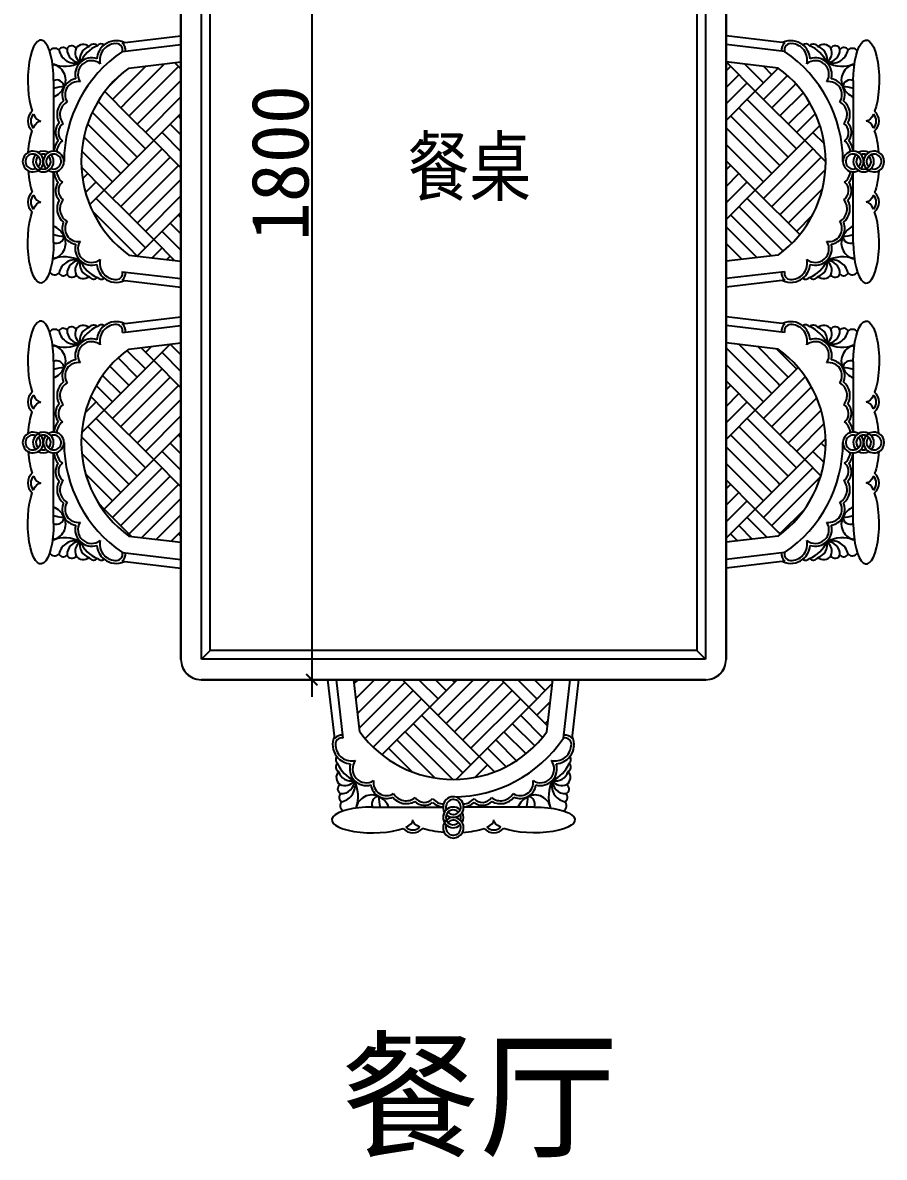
# Model space of a CAD drawing. Extents: x 13886 to 74789, y -750269 to -704302.
# Drawn here: x 58096 to 59598, y -738220 to -736243 of the extents above; entities that cross this region are included whole.
import ezdxf

# ---------------------------------------------------------------- set-up
doc = ezdxf.new("R2010")
doc.units = 0
doc.header["$LTSCALE"] = 10
doc.layers.get('0').update_dxf_attribs({"linetype": 'CONTINUOUS'})
doc.layers.get('DEFPOINTS').update_dxf_attribs({"linetype": 'CONTINUOUS'})
for name, color, linetype in [('__2', 30, 'CONTINUOUS'), ('___0', 250, 'CONTINUOUS'), ('___1', 7, 'CONTINUOUS'), ('____', 45, 'CONTINUOUS'), ('________IFF-FURN-DETAIL', 252, 'CONTINUOUS')]:
    doc.layers.add(name, color=color, linetype=linetype)
doc.styles.add('DIM', font='arial.ttf')
doc.styles.add('DIM_FONT', font='TXT.shx', dxfattribs={"width": 0.8})
doc.styles.get("Standard").update_dxf_attribs({"font": 'NSimSun.ttf'})
doc.dimstyles.get("Standard").update_dxf_attribs({"dimtxt": 0.18, "dimasz": 0.18, "dimexe": 0.18, "dimexo": 0.0625, "dimgap": 0.09, "dimtad": 0, "dimtih": 1, "dimtoh": 1, "dimdec": 4, "dimzin": 0, "dimtxsty": 'STANDARD', "dimcen": 0.09, "dimazin": 3, "dimtfac": 1, "dimtdec": 4, "dimtofl": 0, "dimtmove": 0, "dimatfit": 3, "dimtolj": 1, "dimtzin": 0})

# ---------------------------------------------------------------- blocks, each defined once
blk = doc.blocks.new('_ARCHTICK')
at = {"color": 0, "linetype": 'BYBLOCK', "const_width": 0.15}
blk.add_lwpolyline([(-0.5, -0.5), (0.5, 0.5)], dxfattribs=at)
blk = doc.blocks.new('*D1941')
at = {"layer": '___1', "color": 250, "ltscale": 60}
for p, q in [((58600, -735558.2), (58600, -737418.2)), ((58590, -735588.2), (58640, -735588.2)), ((58590, -737388.2), (58640, -737388.2))]:
    blk.add_line(p, q, dxfattribs=at)
at = {"layer": 'DEFPOINTS', "color": 0, "ltscale": 60}
for p in [(58550, -735588.2), (58550, -737388.2), (58600, -737388.2)]:
    blk.add_point(p, dxfattribs=at)
at = {"layer": '___1', "color": 250, "ltscale": 60, "xscale": 20, "yscale": 20, "zscale": 20}
for p, rotation in [((58600, -735588.2), 90), ((58600, -737388.2), 270)]:
    blk.add_blockref('_ARCHTICK', p, dxfattribs=dict(at, rotation=rotation))
at = {"layer": '___1', "color": 252, "ltscale": 60, "insert": (58545, -736488.2), "char_height": 100, "attachment_point": 5, "rotation": 90}
blk.add_mtext('\\A1;1800', dxfattribs=at)

msp = doc.modelspace()

# ---------------------------------------------------------------- hatches: boundary and pattern name
at = {"layer": '___0'}
h = msp.add_hatch(dxfattribs=at)
h.set_pattern_fill('AR-PARQ1', color=256, scale=0.4, angle=315, style=0, double=1)
h.set_pattern_definition([(45, (-505060.97, -1180346.78), (4e-14, 172.420918), [121.92, -121.92]), (45, (-505046.6, -1180361.15), (4e-14, 172.420918), [121.92, -121.92]), (45, (-505032.23, -1180375.52), (4e-14, 172.420918), [121.92, -121.92]), (45, (-505017.86, -1180389.89), (4e-14, 172.420918), [121.92, -121.92]), (45, (-505003.5, -1180404.25), (4e-14, 172.420918), [121.92, -121.92]), (45, (-504989.13, -1180418.62), (4e-14, 172.420918), [121.92, -121.92]), (45, (-504974.76, -1180432.99), (4e-14, 172.420918), [121.92, -121.92]), (315, (-504974.76, -1180260.57), (-4e-14, -172.420918), [121.92, -121.92]), (315, (-504960.39, -1180246.2), (-4e-14, -172.420918), [121.92, -121.92]), (315, (-504946.02, -1180231.83), (-4e-14, -172.420918), [121.92, -121.92]), (315, (-504931.65, -1180217.47), (-4e-14, -172.420918), [121.92, -121.92]), (315, (-504917.29, -1180203.1), (-4e-14, -172.420918), [121.92, -121.92]), (315, (-504902.92, -1180188.73), (-4e-14, -172.420918), [121.92, -121.92]), (315, (-504888.55, -1180174.36), (-4e-14, -172.420918), [121.92, -121.92])])
edge = h.paths.add_edge_path()
edge.add_line((58371.9, -736658.9), (58281, -736648.4))
edge.add_ellipse((58399.6, -736485.4), major_axis=(-142.5, -142.5), ratio=1, start_angle=-98.946, end_angle=8.946, ccw=False)
edge.add_line((58281, -736322.5), (58371.9, -736311.9))
edge.add_line((58371.9, -736311.9), (58371.9, -736658.9))
h = msp.add_hatch(dxfattribs=at)
h.set_pattern_fill('AR-PARQ1', color=256, scale=0.4, angle=315, style=0, double=1)
h.set_pattern_definition([(45, (-504960.97, -1180346.78), (4e-14, 172.420918), [121.92, -121.92]), (45, (-504946.6, -1180361.15), (4e-14, 172.420918), [121.92, -121.92]), (45, (-504932.23, -1180375.52), (4e-14, 172.420918), [121.92, -121.92]), (45, (-504917.86, -1180389.89), (4e-14, 172.420918), [121.92, -121.92]), (45, (-504903.5, -1180404.25), (4e-14, 172.420918), [121.92, -121.92]), (45, (-504889.13, -1180418.62), (4e-14, 172.420918), [121.92, -121.92]), (45, (-504874.76, -1180432.99), (4e-14, 172.420918), [121.92, -121.92]), (315, (-504874.76, -1180260.57), (-4e-14, -172.420918), [121.92, -121.92]), (315, (-504860.39, -1180246.2), (-4e-14, -172.420918), [121.92, -121.92]), (315, (-504846.02, -1180231.83), (-4e-14, -172.420918), [121.92, -121.92]), (315, (-504831.65, -1180217.47), (-4e-14, -172.420918), [121.92, -121.92]), (315, (-504817.29, -1180203.1), (-4e-14, -172.420918), [121.92, -121.92]), (315, (-504802.92, -1180188.73), (-4e-14, -172.420918), [121.92, -121.92]), (315, (-504788.55, -1180174.36), (-4e-14, -172.420918), [121.92, -121.92])])
edge = h.paths.add_edge_path()
edge.add_line((59321.9, -736658.9), (59412.8, -736648.4))
edge.add_ellipse((59294.2, -736485.4), major_axis=(142.5, -142.5), ratio=1, start_angle=351.054, end_angle=458.946)
edge.add_line((59412.8, -736322.5), (59321.9, -736311.9))
edge.add_line((59321.9, -736311.9), (59321.9, -736658.9))
h = msp.add_hatch(dxfattribs=at)
h.set_pattern_fill('AR-PARQ1', color=256, scale=0.4, angle=315, style=0, double=1)
h.set_pattern_definition([(45, (-505060.97, -1180212.85), (4e-14, 172.420918), [121.92, -121.92]), (45, (-505046.6, -1180227.22), (4e-14, 172.420918), [121.92, -121.92]), (45, (-505032.23, -1180241.58), (4e-14, 172.420918), [121.92, -121.92]), (45, (-505017.86, -1180255.95), (4e-14, 172.420918), [121.92, -121.92]), (45, (-505003.5, -1180270.32), (4e-14, 172.420918), [121.92, -121.92]), (45, (-504989.13, -1180284.69), (4e-14, 172.420918), [121.92, -121.92]), (45, (-504974.76, -1180299.06), (4e-14, 172.420918), [121.92, -121.92]), (315, (-504974.76, -1180126.64), (-4e-14, -172.420918), [121.92, -121.92]), (315, (-504960.39, -1180112.27), (-4e-14, -172.420918), [121.92, -121.92]), (315, (-504946.02, -1180097.9), (-4e-14, -172.420918), [121.92, -121.92]), (315, (-504931.65, -1180083.53), (-4e-14, -172.420918), [121.92, -121.92]), (315, (-504917.29, -1180069.16), (-4e-14, -172.420918), [121.92, -121.92]), (315, (-504902.92, -1180054.8), (-4e-14, -172.420918), [121.92, -121.92]), (315, (-504888.55, -1180040.43), (-4e-14, -172.420918), [121.92, -121.92])])
edge = h.paths.add_edge_path()
edge.add_line((58371.9, -736801.5), (58281, -736812.1))
edge.add_ellipse((58399.6, -736975), major_axis=(-142.5, 142.5), ratio=1, start_angle=351.054, end_angle=458.946)
edge.add_line((58281, -737137.9), (58371.9, -737148.5))
edge.add_line((58371.9, -737148.5), (58371.9, -736801.5))
h = msp.add_hatch(dxfattribs=at)
h.set_pattern_fill('AR-PARQ1', color=256, scale=0.4, angle=315, style=0, double=1)
h.set_pattern_definition([(45, (-504960.97, -1180212.85), (4e-14, 172.420918), [121.92, -121.92]), (45, (-504946.6, -1180227.22), (4e-14, 172.420918), [121.92, -121.92]), (45, (-504932.23, -1180241.58), (4e-14, 172.420918), [121.92, -121.92]), (45, (-504917.86, -1180255.95), (4e-14, 172.420918), [121.92, -121.92]), (45, (-504903.5, -1180270.32), (4e-14, 172.420918), [121.92, -121.92]), (45, (-504889.13, -1180284.69), (4e-14, 172.420918), [121.92, -121.92]), (45, (-504874.76, -1180299.06), (4e-14, 172.420918), [121.92, -121.92]), (315, (-504874.76, -1180126.64), (-4e-14, -172.420918), [121.92, -121.92]), (315, (-504860.39, -1180112.27), (-4e-14, -172.420918), [121.92, -121.92]), (315, (-504846.02, -1180097.9), (-4e-14, -172.420918), [121.92, -121.92]), (315, (-504831.65, -1180083.53), (-4e-14, -172.420918), [121.92, -121.92]), (315, (-504817.29, -1180069.16), (-4e-14, -172.420918), [121.92, -121.92]), (315, (-504802.92, -1180054.8), (-4e-14, -172.420918), [121.92, -121.92]), (315, (-504788.55, -1180040.43), (-4e-14, -172.420918), [121.92, -121.92])])
edge = h.paths.add_edge_path()
edge.add_line((59321.9, -736801.5), (59412.8, -736812.1))
edge.add_ellipse((59294.2, -736975), major_axis=(142.5, 142.5), ratio=1, start_angle=-98.946, end_angle=8.946, ccw=False)
edge.add_line((59412.8, -737137.9), (59321.9, -737148.5))
edge.add_line((59321.9, -737148.5), (59321.9, -736801.5))
h = msp.add_hatch(dxfattribs=at)
h.set_pattern_fill('AR-PARQ1', color=256, scale=0.4, angle=315, style=0, double=1)
h.set_pattern_definition([(45, (-505010.97, -1180212.85), (4e-14, 172.420918), [121.92, -121.92]), (45, (-504996.6, -1180227.22), (4e-14, 172.420918), [121.92, -121.92]), (45, (-504982.23, -1180241.58), (4e-14, 172.420918), [121.92, -121.92]), (45, (-504967.86, -1180255.95), (4e-14, 172.420918), [121.92, -121.92]), (45, (-504953.5, -1180270.32), (4e-14, 172.420918), [121.92, -121.92]), (45, (-504939.13, -1180284.69), (4e-14, 172.420918), [121.92, -121.92]), (45, (-504924.76, -1180299.06), (4e-14, 172.420918), [121.92, -121.92]), (315, (-504924.76, -1180126.64), (-4e-14, -172.420918), [121.92, -121.92]), (315, (-504910.39, -1180112.27), (-4e-14, -172.420918), [121.92, -121.92]), (315, (-504896.02, -1180097.9), (-4e-14, -172.420918), [121.92, -121.92]), (315, (-504881.65, -1180083.53), (-4e-14, -172.420918), [121.92, -121.92]), (315, (-504867.29, -1180069.16), (-4e-14, -172.420918), [121.92, -121.92]), (315, (-504852.92, -1180054.8), (-4e-14, -172.420918), [121.92, -121.92]), (315, (-504838.55, -1180040.43), (-4e-14, -172.420918), [121.92, -121.92])])
edge = h.paths.add_edge_path()
edge.add_line((58673.1, -737388.2), (58683.7, -737479.2))
edge.add_ellipse((58846.6, -737360.6), major_axis=(-142.5, 142.5), ratio=1, start_angle=81.054, end_angle=188.946)
edge.add_line((59009.6, -737479.2), (59020.1, -737388.2))
edge.add_line((59020.1, -737388.2), (58673.1, -737388.2))

# ---------------------------------------------------------------- linework, layer by layer
for p, q in [((58407.9, -737352.2), (58407.9, -735624.2)), ((59285.9, -735624.2), (59285.9, -737352.2)), ((58422.9, -737337.2), (58422.9, -735639.2)), ((59270.9, -735639.2), (59270.9, -737337.2)), ((58270, -736293.6), (58371.9, -736281.7)), ((59423.8, -736293.6), (59321.9, -736281.7)), ((58270, -736677.3), (58371.9, -736689.1)), ((59423.8, -736677.3), (59321.9, -736689.1)), ((58270, -736783.1), (58371.9, -736771.3)), ((59423.8, -736783.1), (59321.9, -736771.3)), ((58270, -737166.8), (58371.9, -737178.7)), ((59423.8, -737166.8), (59321.9, -737178.7)), ((58422.9, -737337.2), (58407.9, -737352.2)), ((59270.9, -737337.2), (58422.9, -737337.2)), ((59270.9, -737337.2), (59285.9, -737352.2)), ((59285.9, -737352.2), (58407.9, -737352.2)), ((58654.8, -737490.2), (58642.9, -737388.2)), ((59038.5, -737490.2), (59050.3, -737388.2))]:
    msp.add_line(p, q, dxfattribs=at)
for centre, radius, start, end in [((58258.9, -736308.4), 28.5, 94.534, 193.2488), ((58259, -736291.1), 16.3, 100.9037, 102.1327), ((58259, -736291.1), 11.3, 346.9997, 102.1327), ((58259, -736291.1), 16.3, 353.1756, 50.2175), ((59434.8, -736291.1), 16.3, 129.7825, 186.8244), ((59434.8, -736291.1), 11.3, 77.8673, 193.0003), ((59434.9, -736308.4), 28.5, 346.7512, 85.466), ((59434.8, -736291.1), 16.3, 77.8673, 79.0963), ((58187.6, -736285.2), 28.9, 192.2314, 287.87), ((58399.6, -736485.4), 231.5, 124.0418, 180), ((58196.3, -736290.1), 22.9, 179.0526, 269.7124), ((58208, -736295.8), 20.5, 157.1223, 235.7267), ((58217.8, -736306.7), 22.2, 105.2459, 195.9332), ((58247.8, -736335.4), 56.1, 112.6143, 156.2352), ((58258.9, -736308.4), 33.5, 128.4102, 176.3156), ((59294.2, -736485.4), 231.5, 0, 55.9582), ((59434.9, -736308.4), 33.5, 3.6844, 51.5898), ((59446, -736335.4), 56.1, 23.7648, 67.3857), ((59476, -736306.7), 22.2, 344.0668, 74.7541), ((59485.8, -736295.8), 20.5, 304.2733, 22.8777), ((59506.2, -736285.2), 28.9, 252.13, 347.7686), ((59497.5, -736290.1), 22.9, 270.2876, 0.9474), ((58168.7, -736257.7), 61.7, 250.531, 296.7225), ((58142.9, -736343.4), 28.1, 334.9528, 79.2284), ((58216.3, -736333.6), 28.9, 71.5522, 195.6522), ((58216.3, -736333.6), 23.9, 51.5905, 212.4274), ((59477.4, -736333.6), 23.9, 327.5726, 128.4095), ((59477.4, -736333.6), 28.9, 344.3478, 108.4478), ((59525.1, -736257.7), 61.7, 243.2775, 289.469), ((59550.9, -736343.4), 28.1, 100.7716, 205.0472), ((58155.2, -736356.4), 13.2, 4.5962, 113.1786), ((58169.1, -736421.2), 65.9, 90.6297, 106.7798), ((58134.1, -736338.3), 38.2, 294.5931, 333.5094), ((58192.5, -736368.9), 27.7, 98.2812, 203.1613), ((58192.5, -736368.9), 22.7, 80.7561, 213.3024), ((59501.2, -736368.9), 22.7, 326.6976, 99.2439), ((59501.2, -736368.9), 27.7, 336.8387, 81.7188), ((59538.5, -736356.4), 13.2, 66.8214, 175.4038), ((59524.7, -736421.2), 65.9, 73.2202, 89.3703), ((59559.6, -736338.3), 38.2, 206.4906, 245.4069), ((58186.1, -736403.2), 30.2, 129.1753, 209.5058), ((58186.1, -736403.2), 25.2, 119.94, 218.7799), ((59507.7, -736403.2), 25.2, 321.2201, 60.06), ((59507.7, -736403.2), 30.2, 330.4942, 50.8247), ((58127.5, -736414.9), 17.5, 136.1134, 223.8866), ((58177.1, -736434.6), 23.9, 136.1504, 217.2288), ((59516.7, -736434.6), 23.9, 322.7712, 43.8496), ((59566.2, -736414.9), 17.5, 316.1134, 43.8866), ((58177.1, -736434.6), 18.9, 124.1051, 230.941), ((59516.7, -736434.6), 18.9, 309.059, 55.8949), ((58179.8, -736468.6), 29.2, 138.0642, 177.7099), ((58179.8, -736468.6), 24.2, 127.1229, 179.2618), ((59514, -736468.6), 24.2, 0.7382, 52.8771), ((59514, -736468.6), 29.2, 2.2901, 41.9358), ((58114, -736485.4), 13, 313.8131, 291.1684), ((58114, -736485.4), 18, 242.1063, 117.8937), ((58132, -736485.4), 18, 137.6631, 42.3369), ((58132, -736485.4), 13, 133.8131, 46.1869), ((58132, -736485.4), 18, 60, 120), ((58132, -736485.4), 13, 68.8316, 111.1684), ((58150, -736485.4), 18, 240, 222.3369), ((58150, -736485.4), 13, 248.8316, 226.1869), ((59543.7, -736485.4), 18, 317.6631, 300), ((59543.7, -736485.4), 13, 313.8131, 291.1684), ((59561.7, -736485.4), 18, 137.6631, 42.3369), ((59561.7, -736485.4), 13, 133.8131, 46.1869), ((59561.7, -736485.4), 18, 60, 120), ((59561.7, -736485.4), 13, 68.8316, 111.1684), ((59579.7, -736485.4), 18, 62.1063, 297.8937), ((59579.7, -736485.4), 13, 248.8316, 226.1869), ((58132, -736485.4), 13, 248.8316, 291.1684), ((59561.7, -736485.4), 13, 248.8316, 291.1684), ((58132, -736485.4), 18, 240, 300), ((58179.8, -736502.3), 29.2, 182.2901, 221.9358), ((58179.8, -736502.3), 24.2, 180.7382, 232.8771), ((59514, -736502.3), 24.2, 307.1229, 359.2618), ((59514, -736502.3), 29.2, 318.0642, 357.7099), ((59561.7, -736485.4), 18, 240, 300), ((58177.1, -736536.2), 23.9, 142.7712, 223.8496), ((58177.1, -736536.2), 18.9, 129.059, 235.8949), ((59516.7, -736536.2), 18.9, 304.1051, 50.941), ((59516.7, -736536.2), 23.9, 316.1504, 37.2288), ((58127.5, -736556), 17.5, 136.1134, 223.8866), ((58186.1, -736567.7), 30.2, 150.4942, 230.8247), ((58186.1, -736567.7), 25.2, 141.2201, 240.06), ((59507.7, -736567.7), 25.2, 299.94, 38.7799), ((59507.7, -736567.7), 30.2, 309.1753, 29.5058), ((59566.2, -736556), 17.5, 316.1134, 43.8866), ((58192.5, -736602), 27.7, 156.8387, 261.7188), ((58192.5, -736602), 22.7, 146.6976, 279.2439), ((59501.2, -736602), 22.7, 260.7561, 33.3024), ((59501.2, -736602), 27.7, 278.2812, 23.1613), ((58142.9, -736627.5), 28.1, 280.7716, 25.0472), ((58134.1, -736632.6), 38.2, 26.4906, 65.4069), ((58169.1, -736549.7), 65.9, 253.2202, 269.3703), ((58155.2, -736614.5), 13.2, 246.8214, 355.4038), ((59550.9, -736627.5), 28.1, 154.9528, 259.2284), ((59559.6, -736632.6), 38.2, 114.5931, 153.5094), ((59524.7, -736549.7), 65.9, 270.6297, 286.7798), ((59538.5, -736614.5), 13.2, 184.5962, 293.1786), ((58216.3, -736637.2), 28.9, 164.3478, 288.4478), ((58216.3, -736637.2), 23.9, 147.5726, 308.4095), ((59477.4, -736637.2), 23.9, 231.5905, 32.4274), ((59477.4, -736637.2), 28.9, 251.5522, 15.6522), ((58168.7, -736713.2), 61.7, 63.2775, 109.469), ((59525.1, -736713.2), 61.7, 70.531, 116.7225), ((58187.6, -736685.6), 28.9, 72.13, 167.7686), ((58196.3, -736680.8), 22.9, 90.2876, 180.9474), ((58208, -736675), 20.5, 124.2733, 202.8777), ((58217.8, -736664.2), 22.2, 164.0668, 254.7541), ((58247.8, -736635.5), 56.1, 203.7648, 247.3857), ((58258.9, -736662.4), 33.5, 183.6844, 231.5898), ((58258.9, -736662.4), 28.5, 166.7512, 265.466), ((59434.9, -736662.4), 28.5, 274.534, 13.2488), ((59434.9, -736662.4), 33.5, 308.4102, 356.3156), ((59446, -736635.5), 56.1, 292.6143, 336.2352), ((59476, -736664.2), 22.2, 285.2459, 15.9332), ((59506.2, -736685.6), 28.9, 12.2314, 107.87), ((59485.8, -736675), 20.5, 337.1223, 55.7267), ((59497.5, -736680.8), 22.9, 359.0526, 89.7124), ((58259, -736679.8), 11.3, 257.8673, 13.0003), ((58259, -736679.8), 16.3, 309.7825, 6.8244), ((59434.8, -736679.8), 16.3, 173.1756, 230.2175), ((59434.8, -736679.8), 11.3, 166.9997, 282.1327), ((58259, -736679.8), 16.3, 257.8673, 259.0963), ((59434.8, -736679.8), 16.3, 280.9037, 282.1327), ((58247.8, -736824.9), 56.1, 112.6143, 156.2352), ((58258.9, -736798), 33.5, 128.4102, 176.3156), ((58258.9, -736798), 28.5, 94.534, 193.2488), ((58259, -736780.6), 16.3, 100.9037, 102.1327), ((58259, -736780.6), 11.3, 346.9997, 102.1327), ((58259, -736780.6), 16.3, 353.1756, 50.2175), ((59434.8, -736780.6), 16.3, 129.7825, 186.8244), ((59434.8, -736780.6), 11.3, 77.8673, 193.0003), ((59434.9, -736798), 28.5, 346.7512, 85.466), ((59434.8, -736780.6), 16.3, 77.8673, 79.0963), ((59434.9, -736798), 33.5, 3.6844, 51.5898), ((59446, -736824.9), 56.1, 23.7648, 67.3857), ((58187.6, -736774.8), 28.9, 192.2314, 287.87), ((58196.3, -736779.7), 22.9, 179.0526, 269.7124), ((58208, -736785.4), 20.5, 157.1223, 235.7267), ((58217.8, -736796.2), 22.2, 105.2459, 195.9332), ((59476, -736796.2), 22.2, 344.0668, 74.7541), ((59485.8, -736785.4), 20.5, 304.2733, 22.8777), ((59506.2, -736774.8), 28.9, 252.13, 347.7686), ((59497.5, -736779.7), 22.9, 270.2876, 0.9474), ((58168.7, -736747.2), 61.7, 250.531, 296.7225), ((58142.9, -736833), 28.1, 334.9528, 79.2284), ((58216.3, -736823.2), 28.9, 71.5522, 195.6522), ((58216.3, -736823.2), 23.9, 51.5905, 212.4274), ((59477.4, -736823.2), 23.9, 327.5726, 128.4095), ((59477.4, -736823.2), 28.9, 344.3478, 108.4478), ((59525.1, -736747.2), 61.7, 243.2775, 289.469), ((59550.9, -736833), 28.1, 100.7716, 205.0472), ((58155.2, -736845.9), 13.2, 4.5962, 113.1786), ((58192.5, -736858.4), 27.7, 98.2812, 203.1613), ((59501.2, -736858.4), 27.7, 336.8387, 81.7188), ((59538.5, -736845.9), 13.2, 66.8214, 175.4038), ((58169.1, -736910.7), 65.9, 90.6297, 106.7798), ((58134.1, -736827.8), 38.2, 294.5931, 333.5094), ((58192.5, -736858.4), 22.7, 80.7561, 213.3024), ((59501.2, -736858.4), 22.7, 326.6976, 99.2439), ((59524.7, -736910.7), 65.9, 73.2202, 89.3703), ((59559.6, -736827.8), 38.2, 206.4906, 245.4069), ((58186.1, -736892.8), 30.2, 129.1753, 209.5058), ((58186.1, -736892.8), 25.2, 119.94, 218.7799), ((59507.7, -736892.8), 25.2, 321.2201, 60.06), ((59507.7, -736892.8), 30.2, 330.4942, 50.8247), ((58127.5, -736904.4), 17.5, 136.1134, 223.8866), ((59566.2, -736904.4), 17.5, 316.1134, 43.8866), ((58177.1, -736924.2), 23.9, 136.1504, 217.2288), ((58177.1, -736924.2), 18.9, 124.1051, 230.941), ((59516.7, -736924.2), 18.9, 309.059, 55.8949), ((59516.7, -736924.2), 23.9, 322.7712, 43.8496), ((58179.8, -736958.2), 29.2, 138.0642, 177.7099), ((58179.8, -736958.2), 24.2, 127.1229, 179.2618), ((59514, -736958.2), 24.2, 0.7382, 52.8771), ((59514, -736958.2), 29.2, 2.2901, 41.9358), ((58114, -736975), 13, 68.8316, 46.1869), ((58114, -736975), 18, 242.1063, 117.8937), ((58132, -736975), 18, 317.6631, 222.3369), ((58132, -736975), 13, 313.8131, 226.1869), ((58132, -736975), 18, 60, 120), ((58132, -736975), 13, 68.8316, 111.1684), ((58150, -736975), 18, 137.6631, 120), ((58150, -736975), 13, 133.8131, 111.1684), ((59543.7, -736975), 18, 60, 42.3369), ((59543.7, -736975), 13, 68.8316, 46.1869), ((59561.7, -736975), 18, 317.6631, 222.3369), ((59561.7, -736975), 13, 313.8131, 226.1869), ((59561.7, -736975), 18, 60, 120), ((59561.7, -736975), 13, 68.8316, 111.1684), ((59579.7, -736975), 18, 62.1063, 297.8937), ((59579.7, -736975), 13, 133.8131, 111.1684), ((58132, -736975), 18, 240, 300), ((58132, -736975), 13, 248.8316, 291.1684), ((58399.6, -736975), 231.5, 180, 235.9582), ((59294.2, -736975), 231.5, 304.0418, 0), ((59561.7, -736975), 18, 240, 300), ((59561.7, -736975), 13, 248.8316, 291.1684), ((58179.8, -736991.8), 29.2, 182.2901, 221.9358), ((58177.1, -737025.8), 23.9, 142.7712, 223.8496), ((58179.8, -736991.8), 24.2, 180.7382, 232.8771), ((58177.1, -737025.8), 18.9, 129.059, 235.8949), ((59516.7, -737025.8), 18.9, 304.1051, 50.941), ((59514, -736991.8), 24.2, 307.1229, 359.2618), ((59516.7, -737025.8), 23.9, 316.1504, 37.2288), ((59514, -736991.8), 29.2, 318.0642, 357.7099), ((58127.5, -737045.6), 17.5, 136.1134, 223.8866), ((58186.1, -737057.2), 30.2, 150.4942, 230.8247), ((58186.1, -737057.2), 25.2, 141.2201, 240.06), ((59507.7, -737057.2), 25.2, 299.94, 38.7799), ((59507.7, -737057.2), 30.2, 309.1753, 29.5058), ((59566.2, -737045.6), 17.5, 316.1134, 43.8866), ((58134.1, -737122.1), 38.2, 26.4906, 65.4069), ((58192.5, -737091.5), 27.7, 156.8387, 261.7188), ((58192.5, -737091.5), 22.7, 146.6976, 279.2439), ((59501.2, -737091.5), 22.7, 260.7561, 33.3024), ((59501.2, -737091.5), 27.7, 278.2812, 23.1613), ((59559.6, -737122.1), 38.2, 114.5931, 153.5094), ((58142.9, -737117), 28.1, 280.7716, 25.0472), ((58169.1, -737039.2), 65.9, 253.2202, 269.3703), ((58155.2, -737104.1), 13.2, 246.8214, 355.4038), ((59550.9, -737117), 28.1, 154.9528, 259.2284), ((59524.7, -737039.2), 65.9, 270.6297, 286.7798), ((59538.5, -737104.1), 13.2, 184.5962, 293.1786), ((58216.3, -737126.8), 28.9, 164.3478, 288.4478), ((58216.3, -737126.8), 23.9, 147.5726, 308.4095), ((59477.4, -737126.8), 23.9, 231.5905, 32.4274), ((59477.4, -737126.8), 28.9, 251.5522, 15.6522), ((58168.7, -737202.8), 61.7, 63.2775, 109.469), ((58187.6, -737175.2), 28.9, 72.13, 167.7686), ((58196.3, -737170.3), 22.9, 90.2876, 180.9474), ((58208, -737164.6), 20.5, 124.2733, 202.8777), ((58217.8, -737153.8), 22.2, 164.0668, 254.7541), ((58247.8, -737125.1), 56.1, 203.7648, 247.3857), ((58258.9, -737152), 28.5, 166.7512, 265.466), ((59434.9, -737152), 28.5, 274.534, 13.2488), ((59446, -737125.1), 56.1, 292.6143, 336.2352), ((59476, -737153.8), 22.2, 285.2459, 15.9332), ((59525.1, -737202.8), 61.7, 70.531, 116.7225), ((59506.2, -737175.2), 28.9, 12.2314, 107.87), ((59485.8, -737164.6), 20.5, 337.1223, 55.7267), ((59497.5, -737170.3), 22.9, 359.0526, 89.7124), ((58258.9, -737152), 33.5, 183.6844, 231.5898), ((58259, -737169.4), 11.3, 257.8673, 13.0003), ((58259, -737169.4), 16.3, 309.7825, 6.8244), ((59434.8, -737169.4), 16.3, 173.1756, 230.2175), ((59434.8, -737169.4), 11.3, 166.9997, 282.1327), ((59434.9, -737152), 33.5, 308.4102, 356.3156), ((58259, -737169.4), 16.3, 257.8673, 259.0963), ((59434.8, -737169.4), 16.3, 280.9037, 282.1327), ((58652.3, -737501.1), 16.3, 83.1756, 140.2175), ((59041, -737501.1), 16.3, 39.7825, 96.8244), ((58652.3, -737501.1), 16.3, 190.9037, 192.1327), ((58652.3, -737501.1), 11.3, 76.9997, 192.1327), ((58669.6, -737501.3), 28.5, 184.534, 283.2488), ((58846.6, -737360.6), 231.5, 270, 325.9582), ((59023.6, -737501.3), 28.5, 256.7512, 355.466), ((59041, -737501.1), 11.3, 347.8673, 103.0003), ((59041, -737501.1), 16.3, 347.8673, 349.0963), ((58669.6, -737501.3), 33.5, 218.4102, 266.3156), ((59023.6, -737501.3), 33.5, 273.6844, 321.5898), ((58696.6, -737512.4), 56.1, 202.6143, 246.2352), ((58694.9, -737543.8), 28.9, 161.5522, 285.6522), ((58694.9, -737543.8), 23.9, 141.5905, 302.4274), ((58998.4, -737543.8), 23.9, 237.5726, 38.4095), ((58998.4, -737543.8), 28.9, 254.3478, 18.4478), ((58996.7, -737512.4), 56.1, 293.7648, 337.3857), ((58667.9, -737542.3), 22.2, 195.2459, 285.9332), ((58657, -737552.2), 20.5, 247.1223, 325.7267), ((58651.3, -737563.9), 22.9, 269.0526, 359.7124), ((58646.4, -737572.6), 28.9, 282.2314, 17.87), ((58618.9, -737591.4), 61.7, 340.531, 26.7225), ((58730.1, -737567.6), 22.7, 170.7561, 303.3024), ((58963.2, -737567.6), 22.7, 236.6976, 9.2439), ((59074.4, -737591.4), 61.7, 153.2775, 199.469), ((59046.9, -737572.6), 28.9, 162.13, 257.7686), ((59042, -737563.9), 22.9, 180.2876, 270.9474), ((59025.4, -737542.3), 22.2, 254.0668, 344.7541), ((59036.2, -737552.2), 20.5, 214.2733, 292.8777), ((58730.1, -737567.6), 27.7, 188.2812, 293.1613), ((58963.2, -737567.6), 27.7, 246.8387, 351.7188), ((58704.6, -737617.2), 28.1, 64.9528, 169.2284), ((58717.6, -737604.9), 13.2, 94.5962, 203.1786), ((58782.4, -737591.1), 65.9, 180.6297, 196.7798), ((58699.5, -737626), 38.2, 24.5931, 63.5094), ((58764.4, -737574), 30.2, 219.1753, 299.5058), ((58764.4, -737574), 25.2, 209.94, 308.7799), ((58795.8, -737583.1), 23.9, 226.1504, 307.2288), ((58795.8, -737583.1), 18.9, 214.1051, 320.941), ((58829.8, -737580.4), 29.2, 228.0642, 267.7099), ((58829.8, -737580.4), 24.2, 217.1229, 269.2618), ((58846.6, -737610.1), 18, 227.6631, 210), ((58846.6, -737610.1), 13, 223.8131, 201.1684), ((58863.5, -737580.4), 24.2, 270.7382, 322.8771), ((58863.5, -737580.4), 29.2, 272.2901, 311.9358), ((58897.5, -737583.1), 18.9, 219.059, 325.8949), ((58897.5, -737583.1), 23.9, 232.7712, 313.8496), ((58928.9, -737574), 25.2, 231.2201, 330.06), ((58928.9, -737574), 30.2, 240.4942, 320.8247), ((58993.8, -737626), 38.2, 116.4906, 155.4069), ((58910.9, -737591.1), 65.9, 343.2202, 359.3703), ((58988.7, -737617.2), 28.1, 10.7716, 115.0472), ((58975.7, -737604.9), 13.2, 336.8214, 85.4038), ((58846.6, -737628.1), 18, 47.6631, 312.3369), ((58846.6, -737628.1), 18, 150, 210), ((58846.6, -737628.1), 13, 43.8131, 316.1869), ((58846.6, -737628.1), 13, 158.8316, 201.1684), ((58846.6, -737628.1), 13, 338.8316, 21.1684), ((58846.6, -737628.1), 18, 330, 30), ((58846.6, -737646.1), 18, 332.1063, 207.8937), ((58846.6, -737646.1), 13, 158.8316, 136.1869), ((58776.1, -737632.6), 17.5, 226.1134, 313.8866), ((58917.2, -737632.6), 17.5, 226.1134, 313.8866)]:
    msp.add_arc(centre, radius, start, end, dxfattribs=at)
for centre, major_axis, start_param, end_param in [((58127.5, -736344.3), (0, 70.6), 2.546536, 3.141593), ((59566.2, -736485.4), (0, 70.6), -0.595057, -0.000001), ((58127.5, -736485.4), (0, 70.6), 2.546536, 3.141592), ((59566.2, -736626.6), (0, 70.6), -0.595057, 0), ((58127.5, -736833.8), (0, 70.6), 2.546536, 3.141593), ((59566.2, -736975), (0, 70.6), -0.595057, -0.000001), ((58127.5, -736975), (0, 70.6), 2.546536, 3.141592), ((59566.2, -737116.1), (0, 70.6), -0.595057, 0), ((58705.5, -737632.6), (-70.6, 0), 2.546536, 3.141593), ((58846.6, -737632.6), (70.6, 0), -0.595057, -0.000001)]:
    msp.add_ellipse(centre, major_axis=major_axis, ratio=0.318785, start_param=start_param, end_param=end_param, dxfattribs=at)
at = {"layer": '___0', "extrusion": (0, 0, -1)}
for centre, major_axis, start_param, end_param in [((58127.5, -736485.4), (0, 70.6), -0.595057, -0.000001), ((59566.2, -736344.3), (0, 70.6), 2.546536, 3.141593), ((58127.5, -736626.6), (0, 70.6), -0.595057, 0), ((59566.2, -736485.4), (0, 70.6), 2.546536, 3.141592), ((59566.2, -736833.8), (0, 70.6), 2.546536, 3.141593), ((58127.5, -736975), (0, 70.6), -0.595057, -0.000001), ((58127.5, -737116.1), (0, 70.6), -0.595057, 0), ((59566.2, -736975), (0, 70.6), 2.546536, 3.141592), ((58846.6, -737632.6), (-70.6, 0), -0.595057, -0.000001), ((58987.8, -737632.6), (-70.6, 0), -0.595057, 0)]:
    msp.add_ellipse(centre, major_axis=major_axis, ratio=0.318785, start_param=start_param, end_param=end_param, dxfattribs=at)
at = {"layer": '____', "ltscale": 60}
for p, q in [((58371.9, -737353.2), (58371.9, -735623.2)), ((59321.9, -735623.2), (59321.9, -737353.2)), ((58269.4, -736278.6), (58371.9, -736266.6)), ((59424.4, -736278.6), (59321.9, -736266.6)), ((58281, -736322.5), (58371.9, -736311.9)), ((59412.8, -736322.5), (59321.9, -736311.9)), ((58150, -736344.3), (58150, -736467.4)), ((59543.7, -736344.3), (59543.7, -736467.4)), ((58150, -736626.6), (58150, -736503.4)), ((59543.7, -736626.6), (59543.7, -736503.4)), ((58281, -736648.4), (58371.9, -736658.9)), ((59412.8, -736648.4), (59321.9, -736658.9)), ((58269.4, -736692.3), (58371.9, -736704.2)), ((59424.4, -736692.3), (59321.9, -736704.2)), ((58269.4, -736768.1), (58371.9, -736756.2)), ((59424.4, -736768.1), (59321.9, -736756.2)), ((58281, -736812.1), (58371.9, -736801.5)), ((59412.8, -736812.1), (59321.9, -736801.5)), ((58150, -736833.8), (58150, -736957)), ((59543.7, -736833.8), (59543.7, -736957)), ((58150, -737116.1), (58150, -736993)), ((59543.7, -737116.1), (59543.7, -736993)), ((58281, -737137.9), (58371.9, -737148.5)), ((59412.8, -737137.9), (59321.9, -737148.5)), ((58269.4, -737181.9), (58371.9, -737193.8)), ((59424.4, -737181.9), (59321.9, -737193.8)), ((59286.9, -737388.2), (58406.9, -737388.2)), ((58639.8, -737490.7), (58627.8, -737388.2)), ((58683.7, -737479.2), (58673.1, -737388.2)), ((59009.6, -737479.2), (59020.1, -737388.2)), ((59053.5, -737490.7), (59065.4, -737388.2)), ((58705.5, -737610.1), (58828.6, -737610.1)), ((58987.8, -737610.1), (58864.6, -737610.1))]:
    msp.add_line(p, q, dxfattribs=at)
msp.add_lwpolyline([(58406.9, -735588.2, 0.414214), (58371.9, -735623.2), (58371.9, -737353.2, 0.414214), (58406.9, -737388.2), (59286.9, -737388.2, 0.414214), (59321.9, -737353.2), (59321.9, -735623.2, 0.414214), (59286.9, -735588.2)], format="xyb", close=True, dxfattribs=at)
for centre, radius, start, end in [((58258.9, -736308.4), 33.5, 64.8548, 128.4102), ((59434.9, -736308.4), 33.5, 51.5898, 115.1452), ((58151.9, -736298.3), 10.2, 43.3974, 149.8676), ((58166.8, -736294.6), 8.14, 36.4496, 156.8155), ((58181.6, -736292.5), 8.76, 31.4504, 161.8146), ((58201.7, -736296.8), 15.4, 48.4017, 144.8634), ((58219.7, -736289.5), 8.85, 42.4046, 150.8604), ((58232.8, -736288.9), 8.51, 52.0233, 141.2417), ((59460.9, -736288.9), 8.51, 38.7583, 127.9767), ((59474.1, -736289.5), 8.85, 29.1396, 137.5954), ((59492.1, -736296.8), 15.4, 35.1366, 131.5983), ((59512.1, -736292.5), 8.76, 18.1854, 148.5496), ((59527, -736294.6), 8.14, 23.1845, 143.5504), ((59541.9, -736298.3), 10.2, 30.1324, 136.6026), ((58399.6, -736485.4), 201.5, 126.054, 233.946), ((59294.2, -736485.4), 201.5, 306.054, 53.946), ((58127.5, -736414.9), 22.5, 130.6877, 229.3123), ((59566.2, -736414.9), 22.5, 310.6877, 49.3123), ((58114, -736485.4), 18, 117.8937, 242.1063), ((59579.7, -736485.4), 18, 297.8937, 62.1063), ((58127.5, -736556), 22.5, 130.6877, 229.3123), ((59566.2, -736556), 22.5, 310.6877, 49.3123), ((58151.9, -736672.5), 10.2, 210.1324, 316.6026), ((58166.8, -736676.3), 8.14, 203.1845, 323.5504), ((58181.6, -736678.4), 8.76, 198.1854, 328.5496), ((58201.7, -736674.1), 15.4, 215.1366, 311.5983), ((58219.7, -736681.3), 8.85, 209.1396, 317.5954), ((58232.8, -736682), 8.51, 218.7583, 307.9767), ((58258.9, -736662.4), 33.5, 231.5898, 295.1452), ((59434.9, -736662.4), 33.5, 244.8548, 308.4102), ((59460.9, -736682), 8.51, 232.0233, 321.2417), ((59474.1, -736681.3), 8.85, 222.4046, 330.8604), ((59492.1, -736674.1), 15.4, 228.4017, 324.8634), ((59512.1, -736678.4), 8.76, 211.4504, 341.8146), ((59527, -736676.3), 8.14, 216.4496, 336.8155), ((59541.9, -736672.5), 10.2, 223.3974, 329.8676), ((58181.6, -736782), 8.76, 31.4504, 161.8146), ((58201.7, -736786.3), 15.4, 48.4017, 144.8634), ((58219.7, -736779.1), 8.85, 42.4046, 150.8604), ((58232.8, -736778.4), 8.51, 52.0233, 141.2417), ((58258.9, -736798), 33.5, 64.8548, 128.4102), ((59434.9, -736798), 33.5, 51.5898, 115.1452), ((59460.9, -736778.4), 8.51, 38.7583, 127.9767), ((59474.1, -736779.1), 8.85, 29.1396, 137.5954), ((59492.1, -736786.3), 15.4, 35.1366, 131.5983), ((59512.1, -736782), 8.76, 18.1854, 148.5496), ((58151.9, -736787.9), 10.2, 43.3974, 149.8676), ((58166.8, -736784.1), 8.14, 36.4496, 156.8155), ((59527, -736784.1), 8.14, 23.1845, 143.5504), ((59541.9, -736787.9), 10.2, 30.1324, 136.6026), ((58399.6, -736975), 201.5, 126.054, 233.946), ((59294.2, -736975), 201.5, 306.054, 53.946), ((58127.5, -736904.4), 22.5, 130.6877, 229.3123), ((59566.2, -736904.4), 22.5, 310.6877, 49.3123), ((58114, -736975), 18, 117.8937, 242.1063), ((59579.7, -736975), 18, 297.8937, 62.1063), ((58127.5, -737045.6), 22.5, 130.6877, 229.3123), ((59566.2, -737045.6), 22.5, 310.6877, 49.3123), ((58151.9, -737162.1), 10.2, 210.1324, 316.6026), ((58166.8, -737165.9), 8.14, 203.1845, 323.5504), ((59527, -737165.9), 8.14, 216.4496, 336.8155), ((59541.9, -737162.1), 10.2, 223.3974, 329.8676), ((58181.6, -737168), 8.76, 198.1854, 328.5496), ((58201.7, -737163.7), 15.4, 215.1366, 311.5983), ((58219.7, -737170.9), 8.85, 209.1396, 317.5954), ((58232.8, -737171.5), 8.51, 218.7583, 307.9767), ((58258.9, -737152), 33.5, 231.5898, 295.1452), ((59434.9, -737152), 33.5, 244.8548, 308.4102), ((59460.9, -737171.5), 8.51, 232.0233, 321.2417), ((59474.1, -737170.9), 8.85, 222.4046, 330.8604), ((59492.1, -737163.7), 15.4, 228.4017, 324.8634), ((59512.1, -737168), 8.76, 211.4504, 341.8146), ((58406.9, -737353.2), 35, 180, 270), ((59286.9, -737353.2), 35, 270, 0), ((58846.6, -737360.6), 201.5, 216.054, 323.946), ((58669.6, -737501.3), 33.5, 154.8548, 218.4102), ((59023.6, -737501.3), 33.5, 321.5898, 25.1452), ((58650.1, -737527.3), 8.51, 142.0233, 231.2417), ((59043.2, -737527.3), 8.51, 308.7583, 37.9767), ((58650.7, -737540.5), 8.85, 132.4046, 240.8604), ((59042.5, -737540.5), 8.85, 299.1396, 47.5954), ((58658, -737558.4), 15.4, 138.4017, 234.8634), ((59035.3, -737558.4), 15.4, 305.1366, 41.5983), ((58653.7, -737578.5), 8.76, 121.4504, 251.8146), ((59039.6, -737578.5), 8.76, 288.1854, 58.5496), ((58655.8, -737593.4), 8.14, 126.4496, 246.8155), ((58659.6, -737608.2), 10.2, 133.3974, 239.8676), ((59033.7, -737608.2), 10.2, 300.1324, 46.6026), ((59037.5, -737593.4), 8.14, 293.1845, 53.5504), ((58776.1, -737632.6), 22.5, 220.6877, 319.3123), ((58846.6, -737646.1), 18, 207.8937, 332.1063), ((58917.2, -737632.6), 22.5, 220.6877, 319.3123)]:
    msp.add_arc(centre, radius, start, end, dxfattribs=at)
for centre, major_axis, start_param, end_param in [((58127.5, -736344.3), (0, 70.6), -1.570796, 2.431456), ((59566.2, -736485.4), (0, 70.6), -1.343445, -0.710136), ((58127.5, -736485.4), (0, 70.6), 1.798148, 2.431456), ((59566.2, -736626.6), (0, 70.6), 1.570796, 5.573049), ((58127.5, -736833.8), (0, 70.6), 4.712389, 8.714642), ((59566.2, -736975), (0, 70.6), -1.343445, -0.710136), ((58127.5, -736975), (0, 70.6), 1.798148, 2.431456), ((59566.2, -737116.1), (0, 70.6), 1.570796, 5.573049), ((58705.5, -737632.6), (70.6, 0), 1.570796, 5.573049), ((58846.6, -737632.6), (-70.6, 0), 1.798148, 2.431456)]:
    msp.add_ellipse(centre, major_axis=major_axis, ratio=0.318785, start_param=start_param, end_param=end_param, dxfattribs=at)
at = {"layer": '____', "ltscale": 60, "extrusion": (0, 0, -1)}
for centre, major_axis, start_param, end_param in [((59566.2, -736344.3), (0, 70.6), -1.570796, 2.431456), ((58127.5, -736485.4), (0, 70.6), -1.343445, -0.710136), ((59566.2, -736485.4), (0, 70.6), 1.798148, 2.431456), ((58127.5, -736626.6), (0, 70.6), 1.570796, 5.573049), ((59566.2, -736833.8), (0, 70.6), 4.712389, 8.714642), ((58127.5, -736975), (0, 70.6), -1.343445, -0.710136), ((59566.2, -736975), (0, 70.6), 1.798148, 2.431456), ((58127.5, -737116.1), (0, 70.6), 1.570796, 5.573049), ((58987.8, -737632.6), (70.6, 0), -1.570796, 2.431456), ((58846.6, -737632.6), (-70.6, 0), -1.343445, -0.710136)]:
    msp.add_ellipse(centre, major_axis=major_axis, ratio=0.318785, start_param=start_param, end_param=end_param, dxfattribs=at)

# ---------------------------------------------------------------- texts
at = {"layer": '__2', "insert": (58766.9, -736444.9), "char_height": 98.633, "attachment_point": 1, "style": 'DIM_FONT'}
msp.add_mtext('{\\fSimSun|b0|i0|c134|p2;餐桌}', dxfattribs=at)
at = {"layer": '________IFF-FURN-DETAIL', "insert": (58650.5, -738024.7), "char_height": 241.613, "attachment_point": 1, "style": 'DIM'}
msp.add_mtext('{\\fNSimSun|b0|i0|c134|p49;\\H0.7333x;餐厅}', dxfattribs=at)

# ---------------------------------------------------------------- dimensions: what is measured, and where the dimension line sits
at = {"layer": '___1', "ltscale": 60}
dim = msp.add_linear_dim(base=(58600, -737388.2), p1=(58550, -735588.2), p2=(58550, -737388.2), angle=90, dimstyle='STANDARD', override={"dimtxt": 100, "dimasz": 20, "dimexe": 40, "dimexo": 40, "dimgap": 5, "dimtad": 1, "dimtih": 0, "dimtoh": 0, "dimdec": 0, "dimrnd": 5, "dimblk1": 'ARCHTICK', "dimblk2": 'ARCHTICK', "dimsah": 1, "dimdle": 30, "dimclrd": 250, "dimclre": 250, "dimclrt": 252, "dimtdec": 0, "dimtmove": 1, "dimldrblk": 'ARCHTICK', "dimfxl": 15, "dimarcsym": 1}, dxfattribs=at)
dim.commit()
dim.dimension.update_dxf_attribs({"geometry": '*D1941', "text_midpoint": (58545, -736488.2)})

doc.saveas('drawing.dxf')
